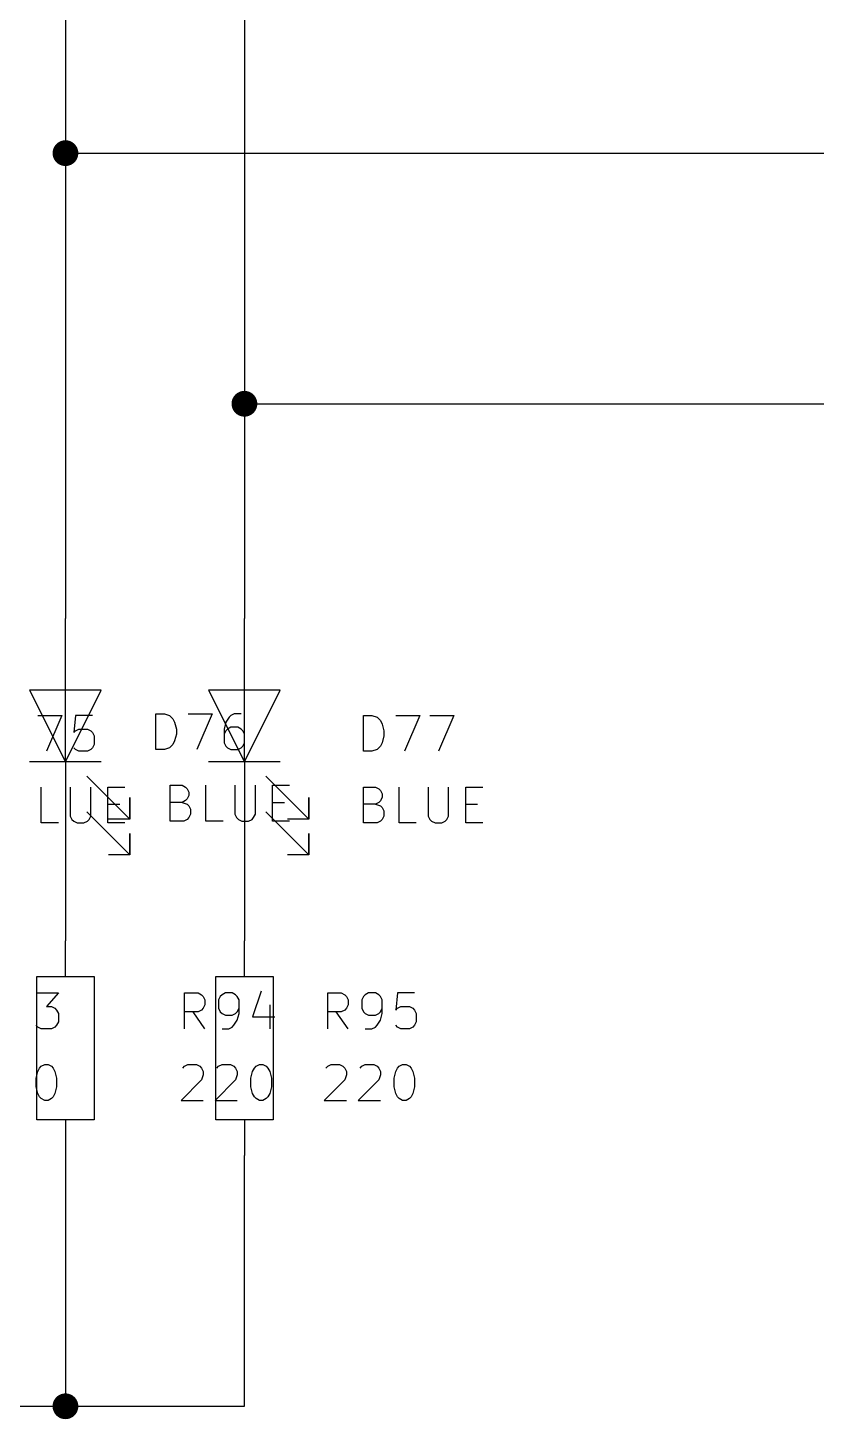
# Model space of a CAD drawing. Extents: x 0.4 to 16.1, y -11.3 to -0.4.
# Drawn here: x 11.747 to 12.849, y -8.118 to -6.175 of the extents above; entities that cross this region are included whole.
import ezdxf

# ---------------------------------------------------------------- set-up
doc = ezdxf.new("R2010")
doc.units = 0
doc.header["$MEASUREMENT"] = 0
for name, color, linetype in [('CYAN2', 4, 'CONTINUOUS'), ('GREEN3', 91, 'CONTINUOUS'), ('RED2', 1, 'CONTINUOUS')]:
    doc.layers.add(name, color=color, linetype=linetype)

msp = doc.modelspace()

# ---------------------------------------------------------------- linework, layer by layer
at = {"layer": 'CYAN2', "linetype": 'CONTINUOUS'}
for p, q in [((11.7615, -7.1353), (11.7949, -7.1353)), ((11.7615, -7.1353), (11.7949, -7.1353)), ((11.7949, -7.1353), (11.7734, -7.1853)), ((11.7949, -7.1353), (11.7734, -7.1853)), ((11.8139, -7.1353), (11.8115, -7.1591)), ((11.8139, -7.1353), (11.8115, -7.1591)), ((11.8377, -7.1353), (11.8139, -7.1353)), ((11.8377, -7.1353), (11.8139, -7.1353)), ((11.9263, -7.1828), (11.9263, -7.1328)), ((11.9263, -7.1328), (11.9382, -7.1328)), ((11.9263, -7.1828), (11.9263, -7.1328)), ((11.9263, -7.1328), (11.9382, -7.1328)), ((11.9382, -7.1328), (11.9453, -7.1352)), ((11.9382, -7.1328), (11.9453, -7.1352)), ((11.9453, -7.1352), (11.9501, -7.1399)), ((11.9453, -7.1352), (11.9501, -7.1399)), ((11.9501, -7.1399), (11.9525, -7.1447)), ((11.9501, -7.1399), (11.9525, -7.1447)), ((11.9525, -7.1447), (11.9549, -7.1542)), ((11.9525, -7.1447), (11.9549, -7.1542)), ((11.9715, -7.1328), (12.0049, -7.1328)), ((11.9715, -7.1328), (12.0049, -7.1328)), ((12.0049, -7.1328), (11.9834, -7.1828)), ((12.0049, -7.1328), (11.9834, -7.1828)), ((12.0239, -7.1447), (12.0215, -7.1542)), ((12.0239, -7.1447), (12.0215, -7.1542)), ((12.0287, -7.1376), (12.0239, -7.1447)), ((12.0287, -7.1376), (12.0239, -7.1447)), ((12.031, -7.1352), (12.0287, -7.1376)), ((12.031, -7.1352), (12.0287, -7.1376)), ((12.0358, -7.1328), (12.031, -7.1352)), ((12.0358, -7.1328), (12.031, -7.1352)), ((12.0453, -7.1328), (12.0358, -7.1328)), ((12.0453, -7.1328), (12.0358, -7.1328)), ((12.2163, -7.1853), (12.2163, -7.1353)), ((12.2163, -7.1353), (12.2282, -7.1353)), ((12.2163, -7.1853), (12.2163, -7.1353)), ((12.2163, -7.1353), (12.2282, -7.1353)), ((12.2282, -7.1353), (12.2353, -7.1377)), ((12.2282, -7.1353), (12.2353, -7.1377)), ((12.2353, -7.1377), (12.2401, -7.1424)), ((12.2353, -7.1377), (12.2401, -7.1424)), ((12.2401, -7.1424), (12.2425, -7.1472)), ((12.2401, -7.1424), (12.2425, -7.1472)), ((12.2425, -7.1472), (12.2449, -7.1567)), ((12.2425, -7.1472), (12.2449, -7.1567)), ((12.2615, -7.1353), (12.2949, -7.1353)), ((12.2615, -7.1353), (12.2949, -7.1353)), ((12.2949, -7.1353), (12.2734, -7.1853)), ((12.2949, -7.1353), (12.2734, -7.1853)), ((12.3091, -7.1353), (12.3425, -7.1353)), ((12.3091, -7.1353), (12.3425, -7.1353)), ((12.3425, -7.1353), (12.321, -7.1853)), ((12.3425, -7.1353), (12.321, -7.1853)), ((11.8115, -7.1591), (11.8139, -7.1567)), ((11.8115, -7.1591), (11.8139, -7.1567)), ((11.8139, -7.1567), (11.8187, -7.1543)), ((11.8139, -7.1567), (11.8187, -7.1543)), ((11.8187, -7.1543), (11.8306, -7.1543)), ((11.8187, -7.1543), (11.8306, -7.1543)), ((11.8306, -7.1543), (11.8353, -7.1567)), ((11.8306, -7.1543), (11.8353, -7.1567)), ((11.8353, -7.1567), (11.8377, -7.1591)), ((11.8353, -7.1567), (11.8377, -7.1591)), ((11.8377, -7.1591), (11.8401, -7.1639)), ((11.8377, -7.1591), (11.8401, -7.1639)), ((11.8401, -7.1639), (11.8401, -7.1758)), ((11.8401, -7.1639), (11.8401, -7.1758)), ((11.9549, -7.1614), (11.9525, -7.1709)), ((11.9549, -7.1614), (11.9525, -7.1709)), ((11.9549, -7.1542), (11.9549, -7.1614)), ((11.9549, -7.1542), (11.9549, -7.1614)), ((12.0215, -7.1542), (12.0215, -7.1733)), ((12.0215, -7.1542), (12.0215, -7.1733)), ((12.0239, -7.1566), (12.0215, -7.1614)), ((12.0239, -7.1566), (12.0215, -7.1614)), ((12.0263, -7.1542), (12.0239, -7.1566)), ((12.0263, -7.1542), (12.0239, -7.1566)), ((12.031, -7.1518), (12.0263, -7.1542)), ((12.031, -7.1518), (12.0263, -7.1542)), ((12.0406, -7.1518), (12.031, -7.1518)), ((12.0406, -7.1518), (12.031, -7.1518)), ((12.0453, -7.1542), (12.0406, -7.1518)), ((12.0453, -7.1542), (12.0406, -7.1518)), ((12.0477, -7.1566), (12.0453, -7.1542)), ((12.0477, -7.1566), (12.0453, -7.1542)), ((12.0501, -7.1614), (12.0477, -7.1566)), ((12.0501, -7.1614), (12.0477, -7.1566)), ((12.0501, -7.1733), (12.0501, -7.1614)), ((12.0501, -7.1733), (12.0501, -7.1614)), ((12.2449, -7.1639), (12.2425, -7.1734)), ((12.2449, -7.1639), (12.2425, -7.1734)), ((12.2449, -7.1567), (12.2449, -7.1639)), ((12.2449, -7.1567), (12.2449, -7.1639)), ((11.8139, -7.1829), (11.8115, -7.1805)), ((11.8139, -7.1829), (11.8115, -7.1805)), ((11.8187, -7.1853), (11.8139, -7.1829)), ((11.8187, -7.1853), (11.8139, -7.1829)), ((11.8306, -7.1853), (11.8187, -7.1853)), ((11.8306, -7.1853), (11.8187, -7.1853)), ((11.8353, -7.1829), (11.8306, -7.1853)), ((11.8353, -7.1829), (11.8306, -7.1853)), ((11.8377, -7.1805), (11.8353, -7.1829)), ((11.8377, -7.1805), (11.8353, -7.1829)), ((11.8401, -7.1758), (11.8377, -7.1805)), ((11.8401, -7.1758), (11.8377, -7.1805)), ((11.9382, -7.1828), (11.9263, -7.1828)), ((11.9382, -7.1828), (11.9263, -7.1828)), ((11.9453, -7.1804), (11.9382, -7.1828)), ((11.9453, -7.1804), (11.9382, -7.1828)), ((11.9501, -7.1757), (11.9453, -7.1804)), ((11.9501, -7.1757), (11.9453, -7.1804)), ((11.9525, -7.1709), (11.9501, -7.1757)), ((11.9525, -7.1709), (11.9501, -7.1757)), ((12.0215, -7.1733), (12.0239, -7.178)), ((12.0215, -7.1733), (12.0239, -7.178)), ((12.0239, -7.178), (12.0263, -7.1804)), ((12.0239, -7.178), (12.0263, -7.1804)), ((12.0263, -7.1804), (12.031, -7.1828)), ((12.0263, -7.1804), (12.031, -7.1828)), ((12.031, -7.1828), (12.0406, -7.1828)), ((12.031, -7.1828), (12.0406, -7.1828)), ((12.0406, -7.1828), (12.0453, -7.1804)), ((12.0406, -7.1828), (12.0453, -7.1804)), ((12.0453, -7.1804), (12.0477, -7.178)), ((12.0453, -7.1804), (12.0477, -7.178)), ((12.0477, -7.178), (12.0501, -7.1733)), ((12.0477, -7.178), (12.0501, -7.1733)), ((12.2282, -7.1853), (12.2163, -7.1853)), ((12.2282, -7.1853), (12.2163, -7.1853)), ((12.2353, -7.1829), (12.2282, -7.1853)), ((12.2353, -7.1829), (12.2282, -7.1853)), ((12.2401, -7.1782), (12.2353, -7.1829)), ((12.2401, -7.1782), (12.2353, -7.1829)), ((12.2425, -7.1734), (12.2401, -7.1782)), ((12.2425, -7.1734), (12.2401, -7.1782)), ((11.7663, -7.2853), (11.7663, -7.2353)), ((11.7663, -7.2853), (11.7663, -7.2353)), ((11.8068, -7.2353), (11.8068, -7.2758)), ((11.8068, -7.2353), (11.8068, -7.2758)), ((11.8353, -7.2758), (11.8353, -7.2353)), ((11.8353, -7.2758), (11.8353, -7.2353)), ((11.8591, -7.2853), (11.8591, -7.2353)), ((11.8591, -7.2353), (11.8829, -7.2353)), ((11.8591, -7.2853), (11.8591, -7.2353)), ((11.8591, -7.2353), (11.8829, -7.2353)), ((11.9463, -7.2828), (11.9463, -7.2328)), ((11.9463, -7.2328), (11.9629, -7.2328)), ((11.9463, -7.2828), (11.9463, -7.2328)), ((11.9463, -7.2328), (11.9629, -7.2328)), ((11.9629, -7.2328), (11.9677, -7.2352)), ((11.9629, -7.2328), (11.9677, -7.2352)), ((11.9677, -7.2352), (11.9701, -7.2376)), ((11.9677, -7.2352), (11.9701, -7.2376)), ((11.9701, -7.2376), (11.9725, -7.2423)), ((11.9701, -7.2376), (11.9725, -7.2423)), ((11.9725, -7.2471), (11.9701, -7.2518)), ((11.9725, -7.2471), (11.9701, -7.2518)), ((11.9725, -7.2423), (11.9725, -7.2471)), ((11.9725, -7.2423), (11.9725, -7.2471)), ((11.9963, -7.2828), (11.9963, -7.2328)), ((11.9963, -7.2828), (11.9963, -7.2328)), ((12.0368, -7.2328), (12.0368, -7.2733)), ((12.0368, -7.2328), (12.0368, -7.2733)), ((12.0653, -7.2733), (12.0653, -7.2328)), ((12.0653, -7.2733), (12.0653, -7.2328)), ((12.0891, -7.2828), (12.0891, -7.2328)), ((12.0891, -7.2328), (12.1129, -7.2328)), ((12.0891, -7.2828), (12.0891, -7.2328)), ((12.0891, -7.2328), (12.1129, -7.2328)), ((12.2163, -7.2853), (12.2163, -7.2353)), ((12.2163, -7.2353), (12.2329, -7.2353)), ((12.2163, -7.2853), (12.2163, -7.2353)), ((12.2163, -7.2353), (12.2329, -7.2353)), ((12.2329, -7.2353), (12.2377, -7.2377)), ((12.2329, -7.2353), (12.2377, -7.2377)), ((12.2377, -7.2377), (12.2401, -7.2401)), ((12.2377, -7.2377), (12.2401, -7.2401)), ((12.2401, -7.2401), (12.2425, -7.2448)), ((12.2401, -7.2401), (12.2425, -7.2448)), ((12.2425, -7.2448), (12.2425, -7.2496)), ((12.2425, -7.2448), (12.2425, -7.2496)), ((12.2663, -7.2853), (12.2663, -7.2353)), ((12.2663, -7.2853), (12.2663, -7.2353)), ((12.3068, -7.2353), (12.3068, -7.2758)), ((12.3068, -7.2353), (12.3068, -7.2758)), ((12.3353, -7.2758), (12.3353, -7.2353)), ((12.3353, -7.2758), (12.3353, -7.2353)), ((12.3591, -7.2853), (12.3591, -7.2353)), ((12.3591, -7.2353), (12.3829, -7.2353)), ((12.3591, -7.2853), (12.3591, -7.2353)), ((12.3591, -7.2353), (12.3829, -7.2353)), ((11.8591, -7.2591), (11.8758, -7.2591)), ((11.8591, -7.2591), (11.8758, -7.2591)), ((11.9629, -7.2566), (11.9463, -7.2566)), ((11.9629, -7.2566), (11.9463, -7.2566)), ((11.9677, -7.2542), (11.9629, -7.2566)), ((11.9677, -7.2542), (11.9629, -7.2566)), ((11.9629, -7.2566), (11.9701, -7.259)), ((11.9629, -7.2566), (11.9701, -7.259)), ((11.9701, -7.2518), (11.9677, -7.2542)), ((11.9701, -7.2518), (11.9677, -7.2542)), ((11.9701, -7.259), (11.9725, -7.2614)), ((11.9701, -7.259), (11.9725, -7.2614)), ((11.9725, -7.2614), (11.9749, -7.2661)), ((11.9725, -7.2614), (11.9749, -7.2661)), ((11.9749, -7.2661), (11.9749, -7.2733)), ((11.9749, -7.2661), (11.9749, -7.2733)), ((12.0891, -7.2566), (12.1058, -7.2566)), ((12.0891, -7.2566), (12.1058, -7.2566)), ((12.2329, -7.2591), (12.2163, -7.2591)), ((12.2329, -7.2591), (12.2163, -7.2591)), ((12.2377, -7.2567), (12.2329, -7.2591)), ((12.2377, -7.2567), (12.2329, -7.2591)), ((12.2329, -7.2591), (12.2401, -7.2615)), ((12.2329, -7.2591), (12.2401, -7.2615)), ((12.2401, -7.2543), (12.2377, -7.2567)), ((12.2401, -7.2543), (12.2377, -7.2567)), ((12.2425, -7.2496), (12.2401, -7.2543)), ((12.2425, -7.2496), (12.2401, -7.2543)), ((12.2401, -7.2615), (12.2425, -7.2639)), ((12.2401, -7.2615), (12.2425, -7.2639)), ((12.2425, -7.2639), (12.2449, -7.2686)), ((12.2425, -7.2639), (12.2449, -7.2686)), ((12.3591, -7.2591), (12.3758, -7.2591)), ((12.3591, -7.2591), (12.3758, -7.2591)), ((11.7901, -7.2853), (11.7663, -7.2853)), ((11.7901, -7.2853), (11.7663, -7.2853)), ((11.8068, -7.2758), (11.8091, -7.2805)), ((11.8068, -7.2758), (11.8091, -7.2805)), ((11.8091, -7.2805), (11.8115, -7.2829)), ((11.8091, -7.2805), (11.8115, -7.2829)), ((11.8115, -7.2829), (11.8163, -7.2853)), ((11.8115, -7.2829), (11.8163, -7.2853)), ((11.8163, -7.2853), (11.8258, -7.2853)), ((11.8163, -7.2853), (11.8258, -7.2853)), ((11.8258, -7.2853), (11.8306, -7.2829)), ((11.8258, -7.2853), (11.8306, -7.2829)), ((11.8306, -7.2829), (11.8329, -7.2805)), ((11.8306, -7.2829), (11.8329, -7.2805)), ((11.8329, -7.2805), (11.8353, -7.2758)), ((11.8329, -7.2805), (11.8353, -7.2758)), ((11.8829, -7.2853), (11.8591, -7.2853)), ((11.8829, -7.2853), (11.8591, -7.2853)), ((11.9653, -7.2828), (11.9463, -7.2828)), ((11.9653, -7.2828), (11.9463, -7.2828)), ((11.9701, -7.2804), (11.9653, -7.2828)), ((11.9701, -7.2804), (11.9653, -7.2828)), ((11.9725, -7.278), (11.9701, -7.2804)), ((11.9725, -7.278), (11.9701, -7.2804)), ((11.9749, -7.2733), (11.9725, -7.278)), ((11.9749, -7.2733), (11.9725, -7.278)), ((12.0201, -7.2828), (11.9963, -7.2828)), ((12.0201, -7.2828), (11.9963, -7.2828)), ((12.0368, -7.2733), (12.0391, -7.278)), ((12.0368, -7.2733), (12.0391, -7.278)), ((12.0391, -7.278), (12.0415, -7.2804)), ((12.0391, -7.278), (12.0415, -7.2804)), ((12.0415, -7.2804), (12.0463, -7.2828)), ((12.0415, -7.2804), (12.0463, -7.2828)), ((12.0463, -7.2828), (12.0558, -7.2828)), ((12.0463, -7.2828), (12.0558, -7.2828)), ((12.0558, -7.2828), (12.0606, -7.2804)), ((12.0558, -7.2828), (12.0606, -7.2804)), ((12.0606, -7.2804), (12.0629, -7.278)), ((12.0606, -7.2804), (12.0629, -7.278)), ((12.0629, -7.278), (12.0653, -7.2733)), ((12.0629, -7.278), (12.0653, -7.2733)), ((12.1129, -7.2828), (12.0891, -7.2828)), ((12.1129, -7.2828), (12.0891, -7.2828)), ((12.2353, -7.2853), (12.2163, -7.2853)), ((12.2353, -7.2853), (12.2163, -7.2853)), ((12.2401, -7.2829), (12.2353, -7.2853)), ((12.2401, -7.2829), (12.2353, -7.2853)), ((12.2425, -7.2805), (12.2401, -7.2829)), ((12.2425, -7.2805), (12.2401, -7.2829)), ((12.2449, -7.2758), (12.2425, -7.2805)), ((12.2449, -7.2758), (12.2425, -7.2805)), ((12.2449, -7.2686), (12.2449, -7.2758)), ((12.2449, -7.2686), (12.2449, -7.2758)), ((12.2901, -7.2853), (12.2663, -7.2853)), ((12.2901, -7.2853), (12.2663, -7.2853)), ((12.3068, -7.2758), (12.3091, -7.2805)), ((12.3068, -7.2758), (12.3091, -7.2805)), ((12.3091, -7.2805), (12.3115, -7.2829)), ((12.3091, -7.2805), (12.3115, -7.2829)), ((12.3115, -7.2829), (12.3163, -7.2853)), ((12.3115, -7.2829), (12.3163, -7.2853)), ((12.3163, -7.2853), (12.3258, -7.2853)), ((12.3163, -7.2853), (12.3258, -7.2853)), ((12.3258, -7.2853), (12.3306, -7.2829)), ((12.3258, -7.2853), (12.3306, -7.2829)), ((12.3306, -7.2829), (12.3329, -7.2805)), ((12.3306, -7.2829), (12.3329, -7.2805)), ((12.3329, -7.2805), (12.3353, -7.2758)), ((12.3329, -7.2805), (12.3353, -7.2758)), ((12.3829, -7.2853), (12.3591, -7.2853)), ((12.3829, -7.2853), (12.3591, -7.2853)), ((11.7591, -7.5228), (11.7901, -7.5228)), ((11.7591, -7.5228), (11.7901, -7.5228)), ((11.7901, -7.5228), (11.7734, -7.5418)), ((11.7901, -7.5228), (11.7734, -7.5418)), ((11.9663, -7.5728), (11.9663, -7.5228)), ((11.9663, -7.5228), (11.9853, -7.5228)), ((11.9663, -7.5728), (11.9663, -7.5228)), ((11.9663, -7.5228), (11.9853, -7.5228)), ((11.9853, -7.5228), (11.9901, -7.5252)), ((11.9853, -7.5228), (11.9901, -7.5252)), ((11.9901, -7.5252), (11.9925, -7.5276)), ((11.9901, -7.5252), (11.9925, -7.5276)), ((11.9925, -7.5276), (11.9949, -7.5323)), ((11.9925, -7.5276), (11.9949, -7.5323)), ((11.9949, -7.5323), (11.9949, -7.5395)), ((11.9949, -7.5323), (11.9949, -7.5395)), ((12.0163, -7.5276), (12.0139, -7.5323)), ((12.0163, -7.5276), (12.0139, -7.5323)), ((12.0139, -7.5323), (12.0139, -7.5442)), ((12.0139, -7.5323), (12.0139, -7.5442)), ((12.0187, -7.5252), (12.0163, -7.5276)), ((12.0187, -7.5252), (12.0163, -7.5276)), ((12.0234, -7.5228), (12.0187, -7.5252)), ((12.0234, -7.5228), (12.0187, -7.5252)), ((12.0329, -7.5228), (12.0234, -7.5228)), ((12.0329, -7.5228), (12.0234, -7.5228)), ((12.0377, -7.5252), (12.0329, -7.5228)), ((12.0377, -7.5252), (12.0329, -7.5228)), ((12.0401, -7.5276), (12.0377, -7.5252)), ((12.0401, -7.5276), (12.0377, -7.5252)), ((12.0425, -7.5323), (12.0401, -7.5276)), ((12.0425, -7.5323), (12.0401, -7.5276)), ((12.0425, -7.5514), (12.0425, -7.5323)), ((12.0425, -7.5514), (12.0425, -7.5323)), ((12.0734, -7.5204), (12.0615, -7.5561)), ((12.0734, -7.5204), (12.0615, -7.5561)), ((12.1663, -7.5728), (12.1663, -7.5228)), ((12.1663, -7.5228), (12.1853, -7.5228)), ((12.1663, -7.5728), (12.1663, -7.5228)), ((12.1663, -7.5228), (12.1853, -7.5228)), ((12.1853, -7.5228), (12.1901, -7.5252)), ((12.1853, -7.5228), (12.1901, -7.5252)), ((12.1901, -7.5252), (12.1925, -7.5276)), ((12.1901, -7.5252), (12.1925, -7.5276)), ((12.1925, -7.5276), (12.1949, -7.5323)), ((12.1925, -7.5276), (12.1949, -7.5323)), ((12.1949, -7.5323), (12.1949, -7.5395)), ((12.1949, -7.5323), (12.1949, -7.5395)), ((12.2163, -7.5276), (12.2139, -7.5323)), ((12.2163, -7.5276), (12.2139, -7.5323)), ((12.2139, -7.5323), (12.2139, -7.5442)), ((12.2139, -7.5323), (12.2139, -7.5442)), ((12.2187, -7.5252), (12.2163, -7.5276)), ((12.2187, -7.5252), (12.2163, -7.5276)), ((12.2234, -7.5228), (12.2187, -7.5252)), ((12.2234, -7.5228), (12.2187, -7.5252)), ((12.2329, -7.5228), (12.2234, -7.5228)), ((12.2329, -7.5228), (12.2234, -7.5228)), ((12.2377, -7.5252), (12.2329, -7.5228)), ((12.2377, -7.5252), (12.2329, -7.5228)), ((12.2401, -7.5276), (12.2377, -7.5252)), ((12.2401, -7.5276), (12.2377, -7.5252)), ((12.2425, -7.5323), (12.2401, -7.5276)), ((12.2425, -7.5323), (12.2401, -7.5276)), ((12.2425, -7.5514), (12.2425, -7.5323)), ((12.2425, -7.5514), (12.2425, -7.5323)), ((12.2639, -7.5228), (12.2615, -7.5466)), ((12.2639, -7.5228), (12.2615, -7.5466)), ((12.2877, -7.5228), (12.2639, -7.5228)), ((12.2877, -7.5228), (12.2639, -7.5228)), ((11.7734, -7.5418), (11.7806, -7.5418)), ((11.7734, -7.5418), (11.7806, -7.5418)), ((11.7806, -7.5418), (11.7853, -7.5442)), ((11.7806, -7.5418), (11.7853, -7.5442)), ((11.7853, -7.5442), (11.7877, -7.5466)), ((11.7853, -7.5442), (11.7877, -7.5466)), ((11.7877, -7.5466), (11.7901, -7.5514)), ((11.7877, -7.5466), (11.7901, -7.5514)), ((11.7901, -7.5514), (11.7901, -7.5633)), ((11.7901, -7.5514), (11.7901, -7.5633)), ((11.9853, -7.549), (11.9663, -7.549)), ((11.9853, -7.549), (11.9663, -7.549)), ((11.9949, -7.5728), (11.9782, -7.549)), ((11.9949, -7.5728), (11.9782, -7.549)), ((11.9901, -7.5466), (11.9853, -7.549)), ((11.9901, -7.5466), (11.9853, -7.549)), ((11.9925, -7.5442), (11.9901, -7.5466)), ((11.9925, -7.5442), (11.9901, -7.5466)), ((11.9949, -7.5395), (11.9925, -7.5442)), ((11.9949, -7.5395), (11.9925, -7.5442)), ((12.0139, -7.5442), (12.0163, -7.549)), ((12.0139, -7.5442), (12.0163, -7.549)), ((12.0163, -7.549), (12.0187, -7.5514)), ((12.0163, -7.549), (12.0187, -7.5514)), ((12.0187, -7.5514), (12.0234, -7.5538)), ((12.0187, -7.5514), (12.0234, -7.5538)), ((12.0234, -7.5538), (12.0329, -7.5538)), ((12.0234, -7.5538), (12.0329, -7.5538)), ((12.0329, -7.5538), (12.0377, -7.5514)), ((12.0329, -7.5538), (12.0377, -7.5514)), ((12.0377, -7.5514), (12.0401, -7.549)), ((12.0377, -7.5514), (12.0401, -7.549)), ((12.0401, -7.549), (12.0425, -7.5442)), ((12.0401, -7.549), (12.0425, -7.5442)), ((12.0401, -7.5609), (12.0425, -7.5514)), ((12.0401, -7.5609), (12.0425, -7.5514)), ((12.0615, -7.5561), (12.0925, -7.5561)), ((12.0615, -7.5561), (12.0925, -7.5561)), ((12.0853, -7.5395), (12.0853, -7.5728)), ((12.0853, -7.5395), (12.0853, -7.5728)), ((12.1853, -7.549), (12.1663, -7.549)), ((12.1853, -7.549), (12.1663, -7.549)), ((12.1949, -7.5728), (12.1782, -7.549)), ((12.1949, -7.5728), (12.1782, -7.549)), ((12.1901, -7.5466), (12.1853, -7.549)), ((12.1901, -7.5466), (12.1853, -7.549)), ((12.1925, -7.5442), (12.1901, -7.5466)), ((12.1925, -7.5442), (12.1901, -7.5466)), ((12.1949, -7.5395), (12.1925, -7.5442)), ((12.1949, -7.5395), (12.1925, -7.5442)), ((12.2139, -7.5442), (12.2163, -7.549)), ((12.2139, -7.5442), (12.2163, -7.549)), ((12.2163, -7.549), (12.2187, -7.5514)), ((12.2163, -7.549), (12.2187, -7.5514)), ((12.2187, -7.5514), (12.2234, -7.5538)), ((12.2187, -7.5514), (12.2234, -7.5538)), ((12.2234, -7.5538), (12.2329, -7.5538)), ((12.2234, -7.5538), (12.2329, -7.5538)), ((12.2329, -7.5538), (12.2377, -7.5514)), ((12.2329, -7.5538), (12.2377, -7.5514)), ((12.2377, -7.5514), (12.2401, -7.549)), ((12.2377, -7.5514), (12.2401, -7.549)), ((12.2401, -7.549), (12.2425, -7.5442)), ((12.2401, -7.549), (12.2425, -7.5442)), ((12.2401, -7.5609), (12.2425, -7.5514)), ((12.2401, -7.5609), (12.2425, -7.5514)), ((12.2615, -7.5466), (12.2639, -7.5442)), ((12.2615, -7.5466), (12.2639, -7.5442)), ((12.2639, -7.5442), (12.2687, -7.5418)), ((12.2639, -7.5442), (12.2687, -7.5418)), ((12.2687, -7.5418), (12.2806, -7.5418)), ((12.2687, -7.5418), (12.2806, -7.5418)), ((12.2806, -7.5418), (12.2853, -7.5442)), ((12.2806, -7.5418), (12.2853, -7.5442)), ((12.2853, -7.5442), (12.2877, -7.5466)), ((12.2853, -7.5442), (12.2877, -7.5466)), ((12.2877, -7.5466), (12.2901, -7.5514)), ((12.2877, -7.5466), (12.2901, -7.5514)), ((12.2901, -7.5514), (12.2901, -7.5633)), ((12.2901, -7.5514), (12.2901, -7.5633)), ((11.7615, -7.5704), (11.7591, -7.568)), ((11.7615, -7.5704), (11.7591, -7.568)), ((11.7663, -7.5728), (11.7615, -7.5704)), ((11.7663, -7.5728), (11.7615, -7.5704)), ((11.7806, -7.5728), (11.7663, -7.5728)), ((11.7806, -7.5728), (11.7663, -7.5728)), ((11.7853, -7.5704), (11.7806, -7.5728)), ((11.7853, -7.5704), (11.7806, -7.5728)), ((11.7877, -7.568), (11.7853, -7.5704)), ((11.7877, -7.568), (11.7853, -7.5704)), ((11.7901, -7.5633), (11.7877, -7.568)), ((11.7901, -7.5633), (11.7877, -7.568)), ((12.0187, -7.5728), (12.0282, -7.5728)), ((12.0187, -7.5728), (12.0282, -7.5728)), ((12.0282, -7.5728), (12.0329, -7.5704)), ((12.0282, -7.5728), (12.0329, -7.5704)), ((12.0329, -7.5704), (12.0353, -7.568)), ((12.0329, -7.5704), (12.0353, -7.568)), ((12.0353, -7.568), (12.0401, -7.5609)), ((12.0353, -7.568), (12.0401, -7.5609)), ((12.2187, -7.5728), (12.2282, -7.5728)), ((12.2187, -7.5728), (12.2282, -7.5728)), ((12.2282, -7.5728), (12.2329, -7.5704)), ((12.2282, -7.5728), (12.2329, -7.5704)), ((12.2329, -7.5704), (12.2353, -7.568)), ((12.2329, -7.5704), (12.2353, -7.568)), ((12.2353, -7.568), (12.2401, -7.5609)), ((12.2353, -7.568), (12.2401, -7.5609)), ((12.2639, -7.5704), (12.2615, -7.568)), ((12.2639, -7.5704), (12.2615, -7.568)), ((12.2687, -7.5728), (12.2639, -7.5704)), ((12.2687, -7.5728), (12.2639, -7.5704)), ((12.2806, -7.5728), (12.2687, -7.5728)), ((12.2806, -7.5728), (12.2687, -7.5728)), ((12.2853, -7.5704), (12.2806, -7.5728)), ((12.2853, -7.5704), (12.2806, -7.5728)), ((12.2877, -7.568), (12.2853, -7.5704)), ((12.2877, -7.568), (12.2853, -7.5704)), ((12.2901, -7.5633), (12.2877, -7.568)), ((12.2901, -7.5633), (12.2877, -7.568)), ((11.7591, -7.6418), (11.7615, -7.6323)), ((11.7591, -7.6418), (11.7615, -7.6323)), ((11.7615, -7.6323), (11.7639, -7.6276)), ((11.7615, -7.6323), (11.7639, -7.6276)), ((11.7639, -7.6276), (11.7663, -7.6252)), ((11.7639, -7.6276), (11.7663, -7.6252)), ((11.7663, -7.6252), (11.771, -7.6228)), ((11.7663, -7.6252), (11.771, -7.6228)), ((11.771, -7.6228), (11.7758, -7.6228)), ((11.771, -7.6228), (11.7758, -7.6228)), ((11.7758, -7.6228), (11.7806, -7.6252)), ((11.7758, -7.6228), (11.7806, -7.6252)), ((11.7806, -7.6252), (11.7829, -7.6276)), ((11.7806, -7.6252), (11.7829, -7.6276)), ((11.7829, -7.6276), (11.7853, -7.6323)), ((11.7829, -7.6276), (11.7853, -7.6323)), ((11.7853, -7.6323), (11.7877, -7.6418)), ((11.7853, -7.6323), (11.7877, -7.6418)), ((11.9639, -7.6276), (11.9663, -7.6252)), ((11.9639, -7.6276), (11.9663, -7.6252)), ((11.9663, -7.6252), (11.971, -7.6228)), ((11.9663, -7.6252), (11.971, -7.6228)), ((11.971, -7.6228), (11.9829, -7.6228)), ((11.971, -7.6228), (11.9829, -7.6228)), ((11.9829, -7.6228), (11.9877, -7.6252)), ((11.9829, -7.6228), (11.9877, -7.6252)), ((11.9877, -7.6252), (11.9901, -7.6276)), ((11.9877, -7.6252), (11.9901, -7.6276)), ((11.9901, -7.6276), (11.9925, -7.6323)), ((11.9901, -7.6276), (11.9925, -7.6323)), ((11.9925, -7.6323), (11.9925, -7.6371)), ((11.9925, -7.6323), (11.9925, -7.6371)), ((12.0115, -7.6276), (12.0139, -7.6252)), ((12.0115, -7.6276), (12.0139, -7.6252)), ((12.0139, -7.6252), (12.0187, -7.6228)), ((12.0139, -7.6252), (12.0187, -7.6228)), ((12.0187, -7.6228), (12.0306, -7.6228)), ((12.0187, -7.6228), (12.0306, -7.6228)), ((12.0306, -7.6228), (12.0353, -7.6252)), ((12.0306, -7.6228), (12.0353, -7.6252)), ((12.0353, -7.6252), (12.0377, -7.6276)), ((12.0353, -7.6252), (12.0377, -7.6276)), ((12.0377, -7.6276), (12.0401, -7.6323)), ((12.0377, -7.6276), (12.0401, -7.6323)), ((12.0401, -7.6323), (12.0401, -7.6371)), ((12.0401, -7.6323), (12.0401, -7.6371)), ((12.0591, -7.6418), (12.0615, -7.6323)), ((12.0591, -7.6418), (12.0615, -7.6323)), ((12.0615, -7.6323), (12.0639, -7.6276)), ((12.0615, -7.6323), (12.0639, -7.6276)), ((12.0639, -7.6276), (12.0663, -7.6252)), ((12.0639, -7.6276), (12.0663, -7.6252)), ((12.0663, -7.6252), (12.071, -7.6228)), ((12.0663, -7.6252), (12.071, -7.6228)), ((12.071, -7.6228), (12.0758, -7.6228)), ((12.071, -7.6228), (12.0758, -7.6228)), ((12.0758, -7.6228), (12.0806, -7.6252)), ((12.0758, -7.6228), (12.0806, -7.6252)), ((12.0806, -7.6252), (12.0829, -7.6276)), ((12.0806, -7.6252), (12.0829, -7.6276)), ((12.0829, -7.6276), (12.0853, -7.6323)), ((12.0829, -7.6276), (12.0853, -7.6323)), ((12.0853, -7.6323), (12.0877, -7.6418)), ((12.0853, -7.6323), (12.0877, -7.6418)), ((12.1639, -7.6276), (12.1663, -7.6252)), ((12.1639, -7.6276), (12.1663, -7.6252)), ((12.1663, -7.6252), (12.171, -7.6228)), ((12.1663, -7.6252), (12.171, -7.6228)), ((12.171, -7.6228), (12.1829, -7.6228)), ((12.171, -7.6228), (12.1829, -7.6228)), ((12.1829, -7.6228), (12.1877, -7.6252)), ((12.1829, -7.6228), (12.1877, -7.6252)), ((12.1877, -7.6252), (12.1901, -7.6276)), ((12.1877, -7.6252), (12.1901, -7.6276)), ((12.1901, -7.6276), (12.1925, -7.6323)), ((12.1901, -7.6276), (12.1925, -7.6323)), ((12.1925, -7.6323), (12.1925, -7.6371)), ((12.1925, -7.6323), (12.1925, -7.6371)), ((12.2115, -7.6276), (12.2139, -7.6252)), ((12.2115, -7.6276), (12.2139, -7.6252)), ((12.2139, -7.6252), (12.2187, -7.6228)), ((12.2139, -7.6252), (12.2187, -7.6228)), ((12.2187, -7.6228), (12.2306, -7.6228)), ((12.2187, -7.6228), (12.2306, -7.6228)), ((12.2306, -7.6228), (12.2353, -7.6252)), ((12.2306, -7.6228), (12.2353, -7.6252)), ((12.2353, -7.6252), (12.2377, -7.6276)), ((12.2353, -7.6252), (12.2377, -7.6276)), ((12.2377, -7.6276), (12.2401, -7.6323)), ((12.2377, -7.6276), (12.2401, -7.6323)), ((12.2401, -7.6323), (12.2401, -7.6371)), ((12.2401, -7.6323), (12.2401, -7.6371)), ((12.2591, -7.6418), (12.2615, -7.6323)), ((12.2591, -7.6418), (12.2615, -7.6323)), ((12.2615, -7.6323), (12.2639, -7.6276)), ((12.2615, -7.6323), (12.2639, -7.6276)), ((12.2639, -7.6276), (12.2663, -7.6252)), ((12.2639, -7.6276), (12.2663, -7.6252)), ((12.2663, -7.6252), (12.271, -7.6228)), ((12.2663, -7.6252), (12.271, -7.6228)), ((12.271, -7.6228), (12.2758, -7.6228)), ((12.271, -7.6228), (12.2758, -7.6228)), ((12.2758, -7.6228), (12.2806, -7.6252)), ((12.2758, -7.6228), (12.2806, -7.6252)), ((12.2806, -7.6252), (12.2829, -7.6276)), ((12.2806, -7.6252), (12.2829, -7.6276)), ((12.2829, -7.6276), (12.2853, -7.6323)), ((12.2829, -7.6276), (12.2853, -7.6323)), ((12.2853, -7.6323), (12.2877, -7.6418)), ((12.2853, -7.6323), (12.2877, -7.6418)), ((11.7591, -7.6538), (11.7591, -7.6418)), ((11.7591, -7.6538), (11.7591, -7.6418)), ((11.7615, -7.6633), (11.7591, -7.6538)), ((11.7615, -7.6633), (11.7591, -7.6538)), ((11.7877, -7.6538), (11.7853, -7.6633)), ((11.7877, -7.6538), (11.7853, -7.6633)), ((11.7877, -7.6418), (11.7877, -7.6538)), ((11.7877, -7.6418), (11.7877, -7.6538)), ((11.9901, -7.6442), (11.9615, -7.6728)), ((11.9901, -7.6442), (11.9615, -7.6728)), ((11.9925, -7.6371), (11.9901, -7.6442)), ((11.9925, -7.6371), (11.9901, -7.6442)), ((12.0377, -7.6442), (12.0091, -7.6728)), ((12.0377, -7.6442), (12.0091, -7.6728)), ((12.0401, -7.6371), (12.0377, -7.6442)), ((12.0401, -7.6371), (12.0377, -7.6442)), ((12.0591, -7.6538), (12.0591, -7.6418)), ((12.0591, -7.6538), (12.0591, -7.6418)), ((12.0615, -7.6633), (12.0591, -7.6538)), ((12.0615, -7.6633), (12.0591, -7.6538)), ((12.0877, -7.6538), (12.0853, -7.6633)), ((12.0877, -7.6538), (12.0853, -7.6633)), ((12.0877, -7.6418), (12.0877, -7.6538)), ((12.0877, -7.6418), (12.0877, -7.6538)), ((12.1901, -7.6442), (12.1615, -7.6728)), ((12.1901, -7.6442), (12.1615, -7.6728)), ((12.1925, -7.6371), (12.1901, -7.6442)), ((12.1925, -7.6371), (12.1901, -7.6442)), ((12.2377, -7.6442), (12.2091, -7.6728)), ((12.2377, -7.6442), (12.2091, -7.6728)), ((12.2401, -7.6371), (12.2377, -7.6442)), ((12.2401, -7.6371), (12.2377, -7.6442)), ((12.2591, -7.6538), (12.2591, -7.6418)), ((12.2591, -7.6538), (12.2591, -7.6418)), ((12.2615, -7.6633), (12.2591, -7.6538)), ((12.2615, -7.6633), (12.2591, -7.6538)), ((12.2877, -7.6538), (12.2853, -7.6633)), ((12.2877, -7.6538), (12.2853, -7.6633)), ((12.2877, -7.6418), (12.2877, -7.6538)), ((12.2877, -7.6418), (12.2877, -7.6538)), ((11.7639, -7.668), (11.7615, -7.6633)), ((11.7639, -7.668), (11.7615, -7.6633)), ((11.7663, -7.6704), (11.7639, -7.668)), ((11.7663, -7.6704), (11.7639, -7.668)), ((11.771, -7.6728), (11.7663, -7.6704)), ((11.771, -7.6728), (11.7663, -7.6704)), ((11.7758, -7.6728), (11.771, -7.6728)), ((11.7758, -7.6728), (11.771, -7.6728)), ((11.7806, -7.6704), (11.7758, -7.6728)), ((11.7806, -7.6704), (11.7758, -7.6728)), ((11.7829, -7.668), (11.7806, -7.6704)), ((11.7829, -7.668), (11.7806, -7.6704)), ((11.7853, -7.6633), (11.7829, -7.668)), ((11.7853, -7.6633), (11.7829, -7.668)), ((11.9615, -7.6728), (11.9925, -7.6728)), ((11.9615, -7.6728), (11.9925, -7.6728)), ((12.0091, -7.6728), (12.0401, -7.6728)), ((12.0091, -7.6728), (12.0401, -7.6728)), ((12.0639, -7.668), (12.0615, -7.6633)), ((12.0639, -7.668), (12.0615, -7.6633)), ((12.0663, -7.6704), (12.0639, -7.668)), ((12.0663, -7.6704), (12.0639, -7.668)), ((12.071, -7.6728), (12.0663, -7.6704)), ((12.071, -7.6728), (12.0663, -7.6704)), ((12.0758, -7.6728), (12.071, -7.6728)), ((12.0758, -7.6728), (12.071, -7.6728)), ((12.0806, -7.6704), (12.0758, -7.6728)), ((12.0806, -7.6704), (12.0758, -7.6728)), ((12.0829, -7.668), (12.0806, -7.6704)), ((12.0829, -7.668), (12.0806, -7.6704)), ((12.0853, -7.6633), (12.0829, -7.668)), ((12.0853, -7.6633), (12.0829, -7.668)), ((12.1615, -7.6728), (12.1925, -7.6728)), ((12.1615, -7.6728), (12.1925, -7.6728)), ((12.2091, -7.6728), (12.2401, -7.6728)), ((12.2091, -7.6728), (12.2401, -7.6728)), ((12.2639, -7.668), (12.2615, -7.6633)), ((12.2639, -7.668), (12.2615, -7.6633)), ((12.2663, -7.6704), (12.2639, -7.668)), ((12.2663, -7.6704), (12.2639, -7.668)), ((12.271, -7.6728), (12.2663, -7.6704)), ((12.271, -7.6728), (12.2663, -7.6704)), ((12.2758, -7.6728), (12.271, -7.6728)), ((12.2758, -7.6728), (12.271, -7.6728)), ((12.2806, -7.6704), (12.2758, -7.6728)), ((12.2806, -7.6704), (12.2758, -7.6728)), ((12.2829, -7.668), (12.2806, -7.6704)), ((12.2829, -7.668), (12.2806, -7.6704)), ((12.2853, -7.6633), (12.2829, -7.668)), ((12.2853, -7.6633), (12.2829, -7.668))]:
    msp.add_line(p, q, dxfattribs=at)
at = {"layer": 'GREEN3', "linetype": 'CONTINUOUS'}
for p, q in [((12.05, -4.4), (12.05, -6.7)), ((11.8, -4.5), (11.8, -6.35)), ((11.8, -6.35), (12.95, -6.35)), ((11.8, -6.35), (11.8, -7)), ((12.05, -6.7), (12.95, -6.7)), ((12.05, -6.7), (12.05, -7)), ((11.8, -7.3), (11.8, -7.45)), ((12.05, -7.3), (12.05, -7.45)), ((11.8, -7.75), (11.8, -8.1)), ((12.05, -8.1), (12.05, -7.75)), ((11.55, -8.1), (11.8, -8.1)), ((11.8, -8.1), (12.05, -8.1))]:
    msp.add_line(p, q, dxfattribs=at)
at = {"layer": 'GREEN3', "const_width": 0.018}
for points in [[(11.791, -6.35, 1), (11.809, -6.35, 1)], [(12.041, -6.7, 1), (12.059, -6.7, 1)], [(11.791, -8.1, 1), (11.809, -8.1, 1)]]:
    msp.add_lwpolyline(points, format="xyb", close=True, dxfattribs=at)
at = {"layer": 'RED2', "linetype": 'CONTINUOUS'}
for p, q in [((11.8, -7.1), (11.8, -7)), ((11.8, -7.1), (11.8, -7)), ((12.05, -7.1), (12.05, -7)), ((12.05, -7.1), (12.05, -7)), ((11.85, -7.1), (11.75, -7.1)), ((11.75, -7.1), (11.8, -7.2)), ((11.8, -7.2), (11.8, -7.1)), ((11.8, -7.2), (11.85, -7.1)), ((12.1, -7.1), (12, -7.1)), ((12, -7.1), (12.05, -7.2)), ((12.05, -7.2), (12.05, -7.1)), ((12.05, -7.2), (12.1, -7.1)), ((11.85, -7.2), (11.75, -7.2)), ((11.8, -7.2), (11.8, -7.3)), ((11.8, -7.2), (11.8, -7.3)), ((12.1, -7.2), (12, -7.2)), ((12.05, -7.2), (12.05, -7.3)), ((12.05, -7.2), (12.05, -7.3)), ((11.83, -7.22), (11.89, -7.28)), ((12.08, -7.22), (12.14, -7.28)), ((11.89, -7.28), (11.89, -7.25)), ((11.89, -7.25), (11.89, -7.28)), ((12.14, -7.28), (12.14, -7.25)), ((12.14, -7.25), (12.14, -7.28)), ((11.83, -7.27), (11.89, -7.33)), ((11.89, -7.28), (11.86, -7.28)), ((12.08, -7.27), (12.14, -7.33)), ((12.14, -7.28), (12.11, -7.28)), ((11.89, -7.33), (11.89, -7.3)), ((11.89, -7.3), (11.89, -7.33)), ((12.14, -7.33), (12.14, -7.3)), ((12.14, -7.3), (12.14, -7.33)), ((11.89, -7.33), (11.86, -7.33)), ((12.14, -7.33), (12.11, -7.33)), ((11.8, -7.5), (11.8, -7.45)), ((11.8, -7.5), (11.8, -7.45)), ((12.05, -7.5), (12.05, -7.45)), ((12.05, -7.5), (12.05, -7.45)), ((11.76, -7.7), (11.76, -7.5)), ((11.76, -7.5), (11.84, -7.5)), ((11.84, -7.5), (11.84, -7.7)), ((12.01, -7.7), (12.01, -7.5)), ((12.01, -7.5), (12.09, -7.5)), ((12.09, -7.5), (12.09, -7.7)), ((11.84, -7.7), (11.76, -7.7)), ((11.8, -7.7), (11.8, -7.75)), ((11.8, -7.7), (11.8, -7.75)), ((12.09, -7.7), (12.01, -7.7)), ((12.05, -7.7), (12.05, -7.75)), ((12.05, -7.7), (12.05, -7.75))]:
    msp.add_line(p, q, dxfattribs=at)

doc.saveas('drawing.dxf')
